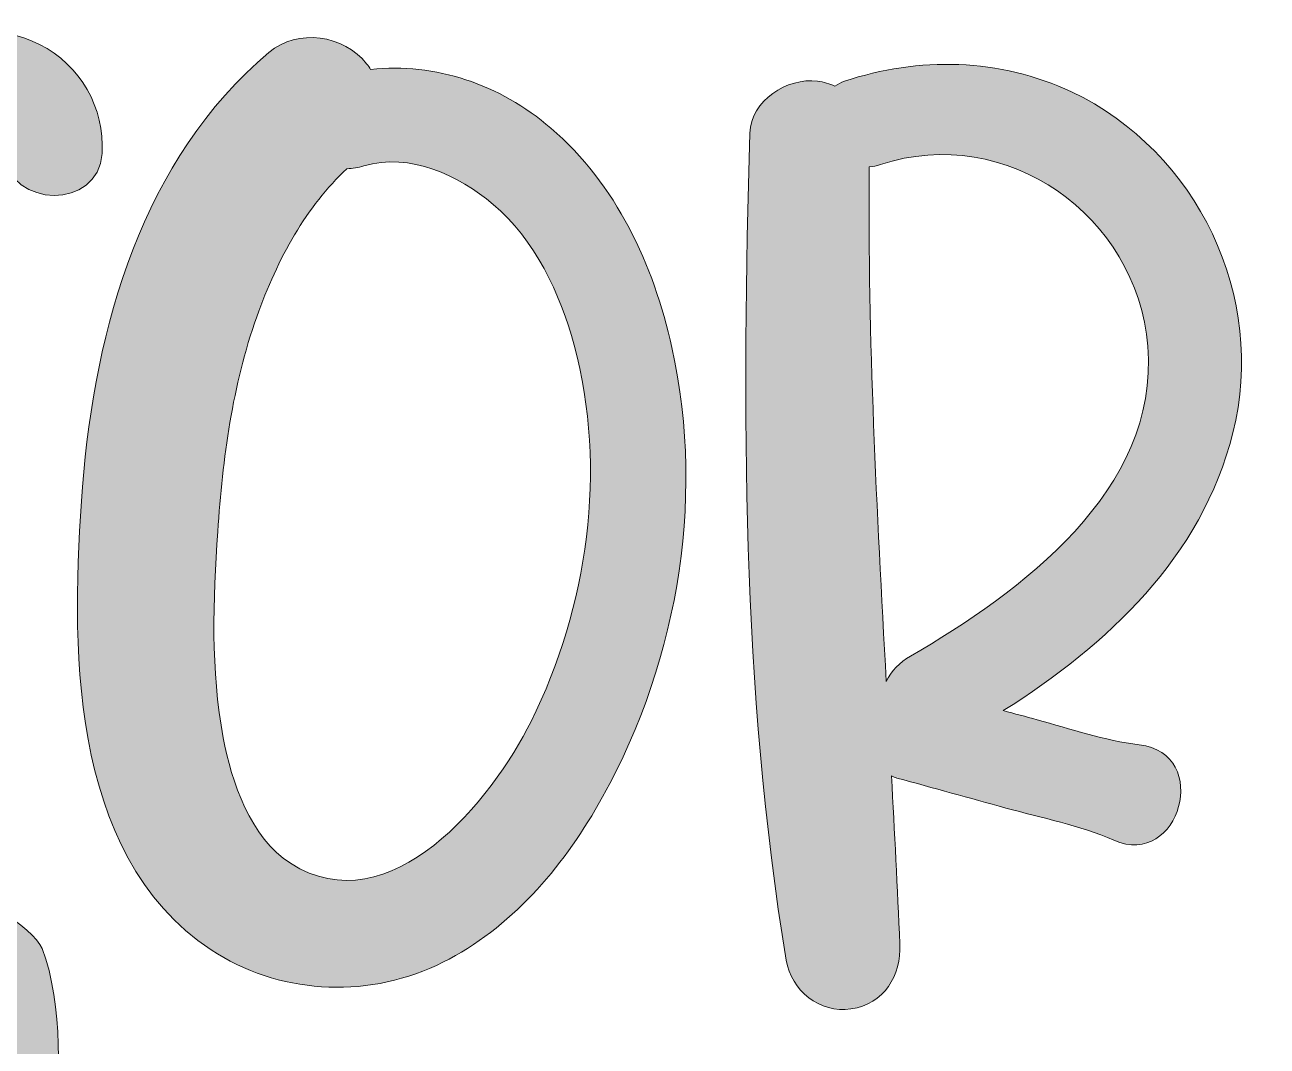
# Model space of a CAD drawing. Header units: inches. Extents: x 217 to 864, y -1016 to -62.
# Drawn here: x 499.7 to 857.6, y -356 to -61.9 of the extents above; entities that cross this region are included whole.
import ezdxf

# ---------------------------------------------------------------- set-up
doc = ezdxf.new("R2010")
doc.units = ezdxf.units.IN
doc.header["$MEASUREMENT"] = 0
doc.layers.add('Layer 1', color=7, linetype='Continuous')

# ---------------------------------------------------------------- blocks, each defined once
blk = doc.blocks.new('block 2')
at = {"layer": 'Layer 1', "true_color": 0x040404}
h = blk.add_hatch(color=18, dxfattribs=at)
h.dxf.hatch_style = 2
edge = h.paths.add_edge_path()
edge.add_spline(control_points=[(365.06, -267.53), (365.35, -277.13), (365.49, -286.75), (365.96, -296.34), (366.45, -306.06), (367.73, -317.81), (372.16, -326.58), (379.16, -340.45), (399.6, -341.35), (405.98, -326.25), (413.92, -307.47), (410.05, -283.89), (409.29, -264.07), (408.66, -247.71), (408.04, -231.35), (407.41, -214.99), (408.9, -215.32), (410.44, -215.36), (411.99, -214.98), (421.83, -212.57), (431.39, -211.87), (441.42, -213.2), (458.31, -215.42), (461.68, -189.29), (444.83, -186.99), (432.64, -185.33), (420.26, -185.79), (408.29, -188.67), (407.65, -188.82), (407.03, -189.02), (406.41, -189.24), (405.25, -158.96), (404.07, -128.67), (402.88, -98.39), (419.83, -97.16), (436.77, -95.94), (453.72, -94.72), (462.84, -94.06), (472.35, -92.61), (481.49, -93.19), (485.12, -93.42), (489.03, -94.19), (492.07, -96.36), (493.64, -97.49), (493.22, -97.07), (493.47, -99.01), (495.53, -114.69), (520.85, -115.33), (521.9, -98.87), (522.74, -85.83), (515.66, -73.44), (503.91, -67.5), (492.76, -61.86), (479.25, -63.75), (467.27, -64.94), (441.24, -67.52), (415.16, -69.69), (389.11, -72.05), (385.61, -72.36), (382.98, -73.69), (381.12, -75.58), (380.2, -75.59), (379.29, -75.65), (378.4, -75.82), (365.87, -78.16), (359.72, -88.04), (360.07, -100.14), (361.17, -137.64), (362.26, -175.15), (363.4, -212.65), (363.95, -230.95), (364.51, -249.24), (365.06, -267.53)], knot_values=[0, 0, 0, 0, 1, 1, 1, 2, 2, 2, 3, 3, 3, 4, 4, 4, 5, 5, 5, 6, 6, 6, 7, 7, 7, 8, 8, 8, 9, 9, 9, 10, 10, 10, 11, 11, 11, 12, 12, 12, 13, 13, 13, 14, 14, 14, 15, 15, 15, 16, 16, 16, 17, 17, 17, 18, 18, 18, 19, 19, 19, 20, 20, 20, 21, 21, 21, 22, 22, 22, 23, 23, 23, 24, 24, 24, 24], degree=3, periodic=1)
h = blk.add_hatch(color=18, dxfattribs=at)
h.dxf.hatch_style = 2
edge = h.paths.add_edge_path()
edge.add_spline(control_points=[(553.31, -328.25), (572.47, -340.95), (597.41, -342.48), (618.24, -332.75), (638.05, -323.5), (653.09, -306.49), (663.99, -287.91), (687.16, -248.46), (696.03, -199.71), (686.06, -154.8), (680.74, -130.8), (670.09, -107.84), (651.17, -91.59), (636.45, -78.96), (617.94, -72.7), (599.28, -74.71), (598.92, -74.16), (598.54, -73.61), (598.12, -73.08), (591.56, -64.78), (578.3, -62.79), (569.99, -69.78), (533.55, -100.45), (519.78, -149.07), (516.29, -194.92), (512.96, -238.76), (511.55, -300.57), (553.31, -328.25)], knot_values=[0, 0, 0, 0, 1, 1, 1, 2, 2, 2, 3, 3, 3, 4, 4, 4, 5, 5, 5, 6, 6, 6, 7, 7, 7, 8, 8, 8, 9, 9, 9, 9], degree=3, periodic=1)
edge = h.paths.add_edge_path()
edge.add_spline(control_points=[(555.23, -207.81), (556.61, -186.73), (559.47, -165.63), (566.48, -145.93), (572.48, -129.05), (580.87, -114.06), (592.46, -103.29), (594.07, -103.24), (595.7, -102.97), (597.32, -102.5), (610.65, -98.62), (624.61, -105.11), (634.61, -113.57), (646.55, -123.68), (653.88, -139.31), (657.9, -154.13), (667.56, -189.77), (661.79, -229.68), (645.51, -262.49), (634.35, -284.99), (604.93, -321.61), (576.2, -303.36), (564.65, -296.01), (559.2, -279.84), (556.82, -267.23), (553.12, -247.68), (553.93, -227.58), (555.23, -207.81)], knot_values=[0, 0, 0, 0, 1, 1, 1, 2, 2, 2, 3, 3, 3, 4, 4, 4, 5, 5, 5, 6, 6, 6, 7, 7, 7, 8, 8, 8, 9, 9, 9, 9], degree=3, periodic=1)
h = blk.add_hatch(color=18, dxfattribs=at)
h.dxf.hatch_style = 2
edge = h.paths.add_edge_path()
edge.add_spline(control_points=[(737.66, -345.32), (747.23, -343.97), (752.12, -335.6), (751.74, -326.64), (751.05, -310.47), (750.2, -294.32), (749.32, -278.17), (749.83, -278.42), (750.35, -278.63), (750.91, -278.79), (761.36, -281.67), (771.82, -284.56), (782.28, -287.44), (792.58, -290.28), (803.6, -292.39), (813.39, -296.71), (832.4, -305.09), (841.73, -271.65), (820.69, -269.21), (810.75, -268.06), (800.92, -264.59), (791.26, -262), (788.01, -261.13), (784.77, -260.26), (781.52, -259.39), (811.72, -240.33), (838.59, -215.36), (847.68, -179.41), (857.56, -140.32), (837.56, -98.35), (801.17, -81.15), (780.61, -71.44), (757.11, -70.98), (735.75, -78.12), (734.76, -78.45), (733.87, -78.94), (733.05, -79.53), (731.53, -78.82), (729.84, -78.31), (727.97, -78.07), (719.4, -76.97), (708.76, -83.63), (708.5, -93.06), (706.29, -172.25), (706.08, -252.93), (718.99, -331.24), (720.44, -340.06), (728.66, -346.58), (737.66, -345.32)], knot_values=[0, 0, 0, 0, 1, 1, 1, 2, 2, 2, 3, 3, 3, 4, 4, 4, 5, 5, 5, 6, 6, 6, 7, 7, 7, 8, 8, 8, 9, 9, 9, 10, 10, 10, 11, 11, 11, 12, 12, 12, 13, 13, 13, 14, 14, 14, 15, 15, 15, 16, 16, 16, 16], degree=3, periodic=1)
edge = h.paths.add_edge_path()
edge.add_spline(control_points=[(742.92, -102.8), (743.99, -102.66), (745.07, -102.44), (746.13, -102.09), (782.6, -90.18), (820.05, -116.89), (823.16, -154.39), (826.62, -196.08), (786.4, -225.25), (754.8, -243.68), (751.72, -245.48), (749.23, -248.02), (747.82, -251), (745.08, -201.65), (742.48, -152.33), (742.92, -102.8)], knot_values=[0, 0, 0, 0, 1, 1, 1, 2, 2, 2, 3, 3, 3, 4, 4, 4, 5, 5, 5, 5], degree=3, periodic=1)
h = blk.add_hatch(color=18, dxfattribs=at)
h.dxf.hatch_style = 2
edge = h.paths.add_edge_path()
edge.add_spline(control_points=[(467.02, -627.93), (475.78, -638.17), (489.19, -642.27), (502.41, -640.6), (510.04, -639.66), (520.29, -636.87), (518.98, -627.56), (518.43, -624.21), (513.02, -624.77), (510.98, -625.33), (463.86, -605.21), (499.8, -450.08), (508.18, -380.62), (509.67, -367.95), (510.79, -343.93), (504.64, -327.91), (502.22, -321.95), (483.79, -310.03), (475.59, -311.52), (462, -314.13), (453.24, -328.84), (447.29, -342.25), (436.86, -366.09), (426.8, -390.11), (418.98, -414.88), (410.41, -442.07), (404.64, -470.01), (398.12, -497.94), (397.93, -493.47), (397.56, -489), (397.37, -484.53), (395.7, -453.81), (395.7, -425.13), (397.75, -391.79), (398.49, -378.94), (374.1, -384.15), (371.49, -391.42), (366.09, -406.69), (360.87, -446.91), (361.06, -483.42), (361.43, -512.66), (362.36, -546.36), (377.08, -572.62), (380.99, -579.7), (399.05, -578.77), (400.91, -570.39), (410.78, -527.37), (421.77, -483.97), (433.32, -441.51), (439.09, -420.84), (445.24, -400.17), (453.62, -380.43), (457.53, -371.3), (461.44, -362.37), (466.84, -353.8), (467.96, -351.94), (469.82, -348.77), (471.87, -345.23), (471.87, -345.98), (471.87, -346.72), (472.05, -347.47), (472.61, -356.78), (472.61, -366.28), (472.61, -375.77), (447.1, -535), (448.22, -600.18), (467.02, -627.93)], knot_values=[0, 0, 0, 0, 1, 1, 1, 2, 2, 2, 3, 3, 3, 4, 4, 4, 5, 5, 5, 6, 6, 6, 7, 7, 7, 8, 8, 8, 9, 9, 9, 10, 10, 10, 11, 11, 11, 12, 12, 12, 13, 13, 13, 14, 14, 14, 15, 15, 15, 16, 16, 16, 17, 17, 17, 18, 18, 18, 19, 19, 19, 20, 20, 20, 21, 21, 21, 22, 22, 22, 22], degree=3, periodic=1)
at = {"layer": 'Layer 1', "lineweight": 0}
for points, knots in [([(365.06, -267.53), (365.35, -277.13), (365.49, -286.75), (365.96, -296.34), (366.45, -306.06), (367.73, -317.81), (372.16, -326.58), (379.16, -340.45), (399.6, -341.35), (405.98, -326.25), (413.92, -307.47), (410.05, -283.89), (409.29, -264.07), (408.66, -247.71), (408.04, -231.35), (407.41, -214.99), (408.9, -215.32), (410.44, -215.36), (411.99, -214.98), (421.83, -212.57), (431.39, -211.87), (441.42, -213.2), (458.31, -215.42), (461.68, -189.29), (444.83, -186.99), (432.64, -185.33), (420.26, -185.79), (408.29, -188.67), (407.65, -188.82), (407.03, -189.02), (406.41, -189.24), (405.25, -158.96), (404.07, -128.67), (402.88, -98.39), (419.83, -97.16), (436.77, -95.94), (453.72, -94.72), (462.84, -94.06), (472.35, -92.61), (481.49, -93.19), (485.12, -93.42), (489.03, -94.19), (492.07, -96.36), (493.64, -97.49), (493.22, -97.07), (493.47, -99.01), (495.53, -114.69), (520.85, -115.33), (521.9, -98.87), (522.74, -85.83), (515.66, -73.44), (503.91, -67.5), (492.76, -61.86), (479.25, -63.75), (467.27, -64.94), (441.24, -67.52), (415.16, -69.69), (389.11, -72.05), (385.61, -72.36), (382.98, -73.69), (381.12, -75.58), (380.2, -75.59), (379.29, -75.65), (378.4, -75.82), (365.87, -78.16), (359.72, -88.04), (360.07, -100.14), (361.17, -137.64), (362.26, -175.15), (363.4, -212.65), (363.95, -230.95), (364.51, -249.24), (365.06, -267.53)], [0, 0, 0, 0, 1, 1, 1, 2, 2, 2, 3, 3, 3, 4, 4, 4, 5, 5, 5, 6, 6, 6, 7, 7, 7, 8, 8, 8, 9, 9, 9, 10, 10, 10, 11, 11, 11, 12, 12, 12, 13, 13, 13, 14, 14, 14, 15, 15, 15, 16, 16, 16, 17, 17, 17, 18, 18, 18, 19, 19, 19, 20, 20, 20, 21, 21, 21, 22, 22, 22, 23, 23, 23, 24, 24, 24, 24]), ([(553.31, -328.25), (572.47, -340.95), (597.41, -342.48), (618.24, -332.75), (638.05, -323.5), (653.09, -306.49), (663.99, -287.91), (687.16, -248.46), (696.03, -199.71), (686.06, -154.8), (680.74, -130.8), (670.09, -107.84), (651.17, -91.59), (636.45, -78.96), (617.94, -72.7), (599.28, -74.71), (598.92, -74.16), (598.54, -73.61), (598.12, -73.08), (591.56, -64.78), (578.3, -62.79), (569.99, -69.78), (533.55, -100.45), (519.78, -149.07), (516.29, -194.92), (512.96, -238.76), (511.55, -300.57), (553.31, -328.25)], [0, 0, 0, 0, 1, 1, 1, 2, 2, 2, 3, 3, 3, 4, 4, 4, 5, 5, 5, 6, 6, 6, 7, 7, 7, 8, 8, 8, 9, 9, 9, 9]), ([(737.66, -345.32), (747.23, -343.97), (752.12, -335.6), (751.74, -326.64), (751.05, -310.47), (750.2, -294.32), (749.32, -278.17), (749.83, -278.42), (750.35, -278.63), (750.91, -278.79), (761.36, -281.67), (771.82, -284.56), (782.28, -287.44), (792.58, -290.28), (803.6, -292.39), (813.39, -296.71), (832.4, -305.09), (841.73, -271.65), (820.69, -269.21), (810.75, -268.06), (800.92, -264.59), (791.26, -262), (788.01, -261.13), (784.77, -260.26), (781.52, -259.39), (811.72, -240.33), (838.59, -215.36), (847.68, -179.41), (857.56, -140.32), (837.56, -98.35), (801.17, -81.15), (780.61, -71.44), (757.11, -70.98), (735.75, -78.12), (734.76, -78.45), (733.87, -78.94), (733.05, -79.53), (731.53, -78.82), (729.84, -78.31), (727.97, -78.07), (719.4, -76.97), (708.76, -83.63), (708.5, -93.06), (706.29, -172.25), (706.08, -252.93), (718.99, -331.24), (720.44, -340.06), (728.66, -346.58), (737.66, -345.32)], [0, 0, 0, 0, 1, 1, 1, 2, 2, 2, 3, 3, 3, 4, 4, 4, 5, 5, 5, 6, 6, 6, 7, 7, 7, 8, 8, 8, 9, 9, 9, 10, 10, 10, 11, 11, 11, 12, 12, 12, 13, 13, 13, 14, 14, 14, 15, 15, 15, 16, 16, 16, 16]), ([(742.92, -102.8), (743.99, -102.66), (745.07, -102.44), (746.13, -102.09), (782.6, -90.18), (820.05, -116.89), (823.16, -154.39), (826.62, -196.08), (786.4, -225.25), (754.8, -243.68), (751.72, -245.48), (749.23, -248.02), (747.82, -251), (745.08, -201.65), (742.48, -152.33), (742.92, -102.8)], [0, 0, 0, 0, 1, 1, 1, 2, 2, 2, 3, 3, 3, 4, 4, 4, 5, 5, 5, 5]), ([(555.23, -207.81), (556.61, -186.73), (559.47, -165.63), (566.48, -145.93), (572.48, -129.05), (580.87, -114.06), (592.46, -103.29), (594.07, -103.24), (595.7, -102.97), (597.32, -102.5), (610.65, -98.62), (624.61, -105.11), (634.61, -113.57), (646.55, -123.68), (653.88, -139.31), (657.9, -154.13), (667.56, -189.77), (661.79, -229.68), (645.51, -262.49), (634.35, -284.99), (604.93, -321.61), (576.2, -303.36), (564.65, -296.01), (559.2, -279.84), (556.82, -267.23), (553.12, -247.68), (553.93, -227.58), (555.23, -207.81)], [0, 0, 0, 0, 1, 1, 1, 2, 2, 2, 3, 3, 3, 4, 4, 4, 5, 5, 5, 6, 6, 6, 7, 7, 7, 8, 8, 8, 9, 9, 9, 9]), ([(467.02, -627.93), (475.78, -638.17), (489.19, -642.27), (502.41, -640.6), (510.04, -639.66), (520.29, -636.87), (518.98, -627.56), (518.43, -624.21), (513.02, -624.77), (510.98, -625.33), (463.86, -605.21), (499.8, -450.08), (508.18, -380.62), (509.67, -367.95), (510.79, -343.93), (504.64, -327.91), (502.22, -321.95), (483.79, -310.03), (475.59, -311.52), (462, -314.13), (453.24, -328.84), (447.29, -342.25), (436.86, -366.09), (426.8, -390.11), (418.98, -414.88), (410.41, -442.07), (404.64, -470.01), (398.12, -497.94), (397.93, -493.47), (397.56, -489), (397.37, -484.53), (395.7, -453.81), (395.7, -425.13), (397.75, -391.79), (398.49, -378.94), (374.1, -384.15), (371.49, -391.42), (366.09, -406.69), (360.87, -446.91), (361.06, -483.42), (361.43, -512.66), (362.36, -546.36), (377.08, -572.62), (380.99, -579.7), (399.05, -578.77), (400.91, -570.39), (410.78, -527.37), (421.77, -483.97), (433.32, -441.51), (439.09, -420.84), (445.24, -400.17), (453.62, -380.43), (457.53, -371.3), (461.44, -362.37), (466.84, -353.8), (467.96, -351.94), (469.82, -348.77), (471.87, -345.23), (471.87, -345.98), (471.87, -346.72), (472.05, -347.47), (472.61, -356.78), (472.61, -366.28), (472.61, -375.77), (447.1, -535), (448.22, -600.18), (467.02, -627.93)], [0, 0, 0, 0, 1, 1, 1, 2, 2, 2, 3, 3, 3, 4, 4, 4, 5, 5, 5, 6, 6, 6, 7, 7, 7, 8, 8, 8, 9, 9, 9, 10, 10, 10, 11, 11, 11, 12, 12, 12, 13, 13, 13, 14, 14, 14, 15, 15, 15, 16, 16, 16, 17, 17, 17, 18, 18, 18, 19, 19, 19, 20, 20, 20, 21, 21, 21, 22, 22, 22, 22])]:
    blk.add_open_spline(points, degree=3, knots=knots, dxfattribs=at)

msp = doc.modelspace()

# ---------------------------------------------------------------- block references
at = {"layer": 'Layer 1'}
msp.add_blockref('block 2', (0, 0), dxfattribs=at)

doc.saveas('drawing.dxf')
